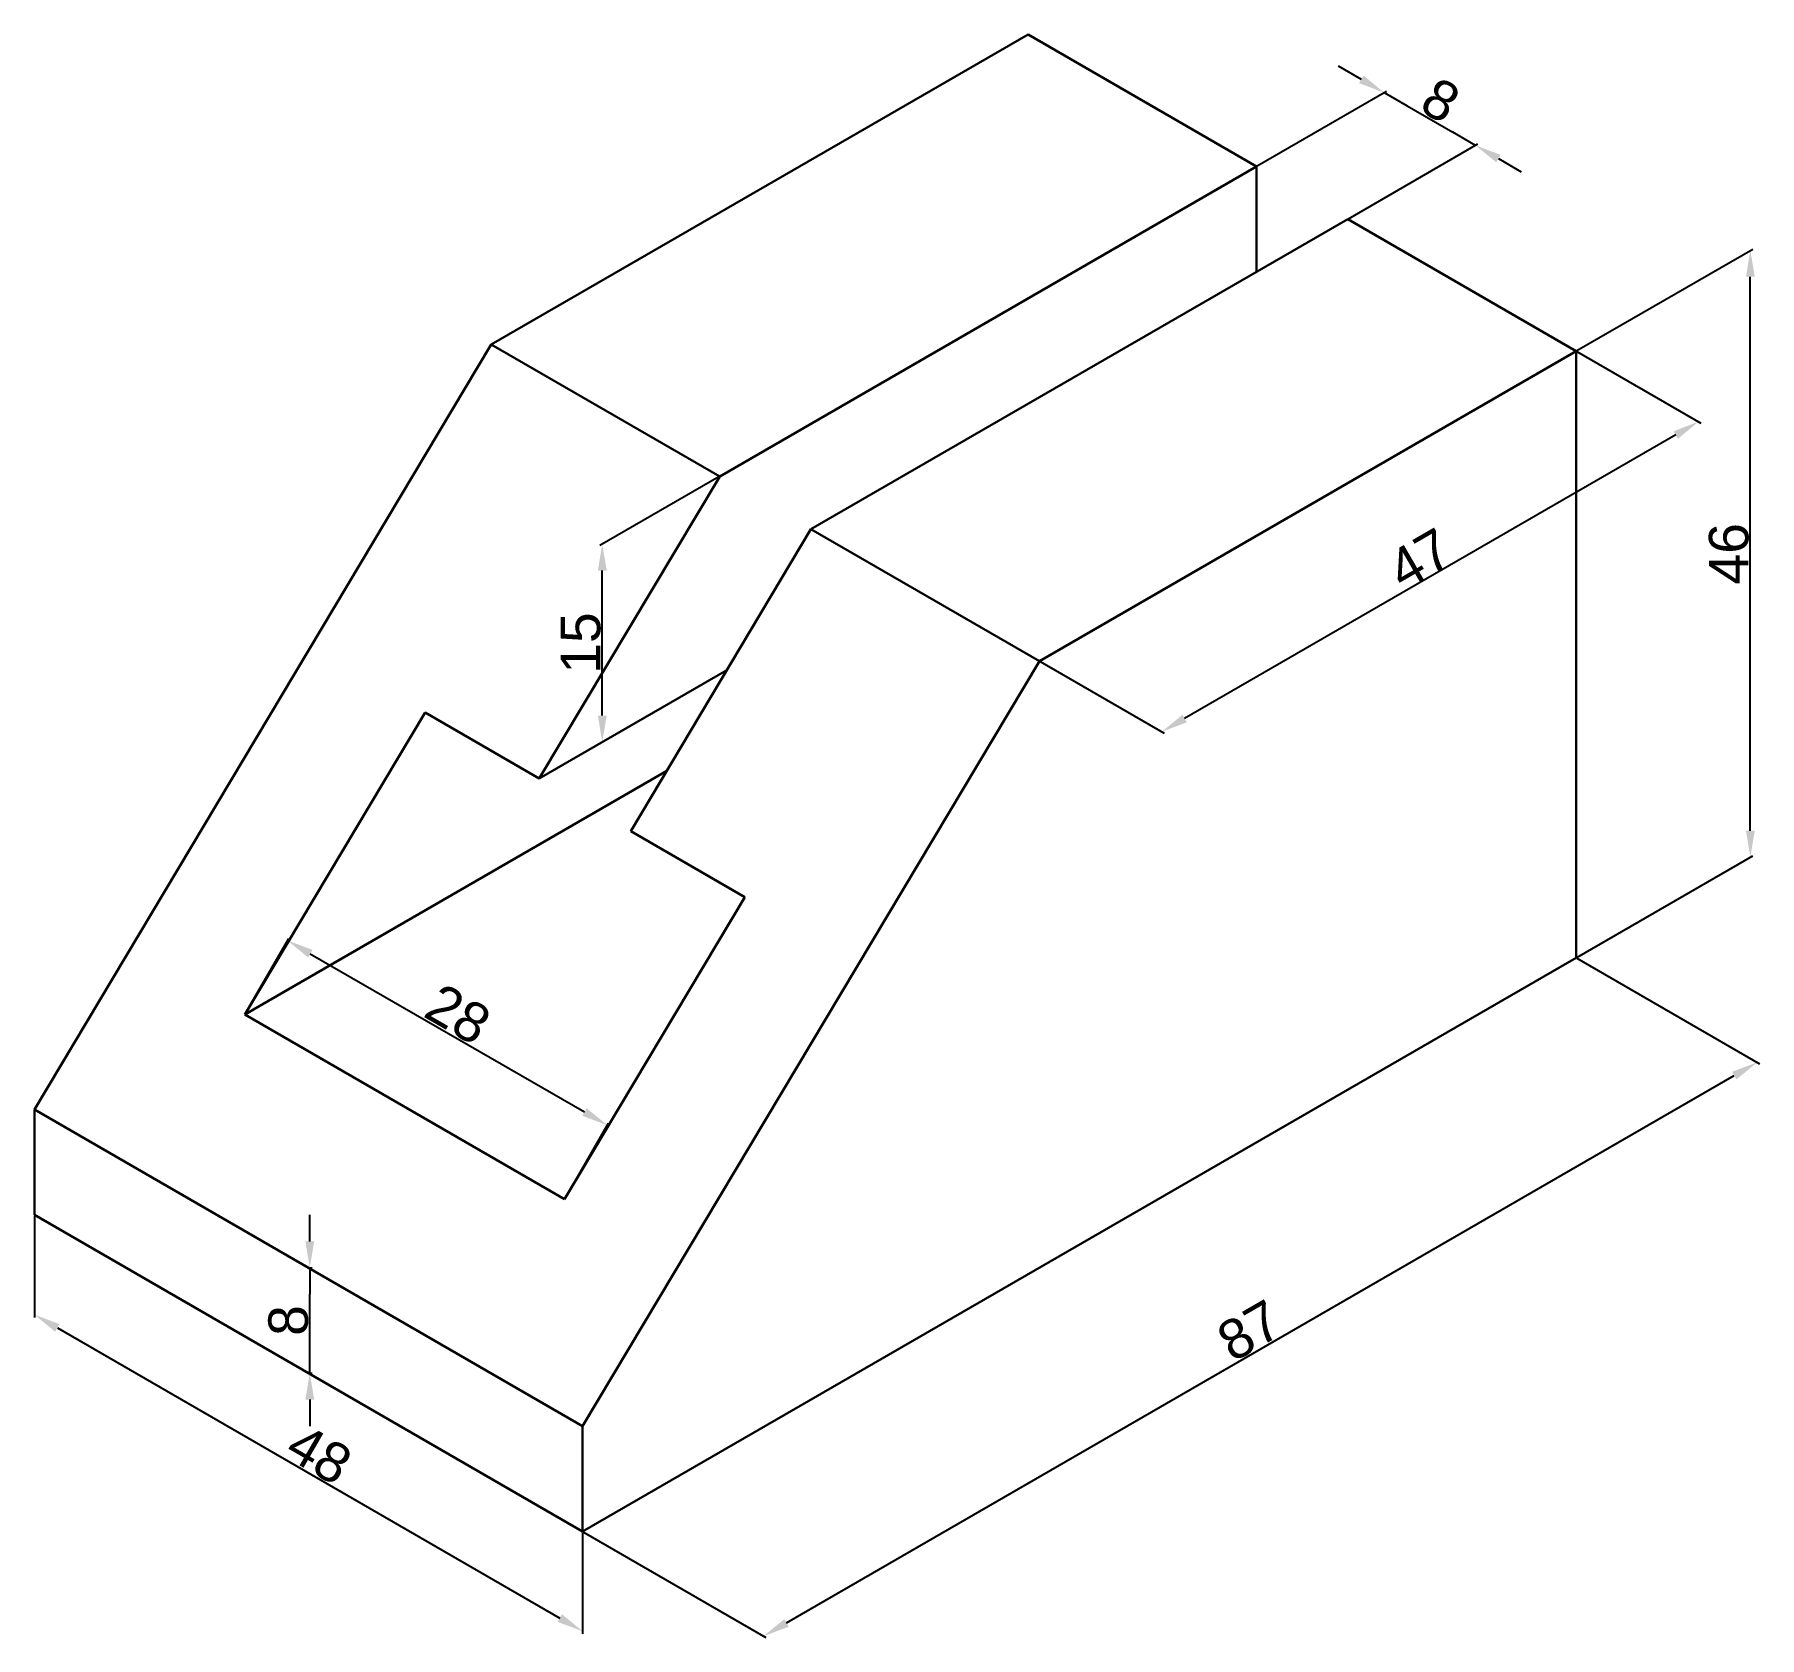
# Model space of a CAD drawing. Header units: millimetres. Extents: x 6 to 137, y -8 to 113.
import ezdxf

# ---------------------------------------------------------------- set-up
doc = ezdxf.new("R2010")
doc.units = ezdxf.units.MM
doc.header["$MEASUREMENT"] = 0
doc.layers.add('dim', color=7, linetype='Continuous', lineweight=25)
doc.layers.add('object', color=160, linetype='Continuous', lineweight=30)
doc.styles.get("Standard").update_dxf_attribs({"font": 'arial.ttf'})
doc.dimstyles.get("Standard").update_dxf_attribs({"dimtxt": 3, "dimasz": 2, "dimexe": 0.18, "dimexo": 0.0625, "dimgap": 0.09, "dimtad": 1, "dimtoh": 1, "dimdec": 0, "dimzin": 0, "dimdsep": 46, "dimtxsty": 'Standard', "dimcen": 0.09, "dimadec": 0, "dimazin": 0, "dimtfac": 1, "dimtdec": 0, "dimtmove": 0, "dimatfit": 3, "dimfxl": 1, "dimtolj": 1, "dimtzin": 0, "dimarcsym": 0})

# ---------------------------------------------------------------- blocks, each defined once
blk = doc.blocks.new('*D1')
at = {"layer": 'Defpoints', "color": 0, "transparency": 16777216}
for p in [(5.95, 23.63), (47.52, -0.37), (47.52, -7.93)]:
    blk.add_point(p, dxfattribs=at)
at = {"layer": 'dim', "color": 0, "lineweight": -2, "transparency": 16777216}
for p, q in [((5.95, 23.56), (5.95, 15.87)), ((7.69, 15.07), (45.79, -6.93)), ((47.52, -0.44), (47.52, -8.13))]:
    blk.add_line(p, q, dxfattribs=at)
at = {"layer": 'dim', "color": 0, "transparency": 16777216}
for points in [[(7.85, 15.36), (7.52, 14.78), (5.95, 16.07)], [(45.96, -6.64), (45.62, -7.22), (47.52, -7.93)]]:
    blk.add_solid(points, dxfattribs=at)
at = {"layer": 'dim', "color": 0, "transparency": 16777216, "insert": (27.55, 5.48), "char_height": 3, "attachment_point": 5, "rotation": 330}
blk.add_mtext('\\A1;48', dxfattribs=at)
blk = doc.blocks.new('*D2')
at = {"layer": 'Defpoints', "color": 0, "transparency": 16777216}
for p in [(122.87, 43.13), (136.6, 35.2), (47.52, -0.37)]:
    blk.add_point(p, dxfattribs=at)
at = {"layer": 'dim', "color": 0, "lineweight": -2, "transparency": 16777216}
for p, q in [((122.93, 43.09), (136.78, 35.1)), ((62.98, -7.3), (134.86, 34.2)), ((47.59, -0.41), (61.43, -8.4))]:
    blk.add_line(p, q, dxfattribs=at)
at = {"layer": 'dim', "color": 0, "transparency": 16777216}
for points in [[(134.7, 34.49), (135.03, 33.91), (136.6, 35.2)], [(62.82, -7.01), (63.15, -7.59), (61.25, -8.3)]]:
    blk.add_solid(points, dxfattribs=at)
at = {"layer": 'dim', "color": 0, "transparency": 16777216, "insert": (98.11, 14.86), "char_height": 3, "attachment_point": 5, "rotation": 30}
blk.add_mtext('\\A1;87', dxfattribs=at)
blk = doc.blocks.new('*D3')
at = {"layer": 'Defpoints', "color": 0, "transparency": 16777216}
for p in [(122.87, 89.13), (82.16, 65.63), (91.45, 60.27)]:
    blk.add_point(p, dxfattribs=at)
at = {"layer": 'dim', "color": 0, "lineweight": -2, "transparency": 16777216}
for p, q in [((122.93, 89.09), (132.33, 83.66)), ((130.42, 82.77), (93.18, 61.27)), ((82.23, 65.59), (91.63, 60.16))]:
    blk.add_line(p, q, dxfattribs=at)
at = {"layer": 'dim', "color": 0, "transparency": 16777216}
for points in [[(130.26, 83.05), (130.59, 82.48), (132.15, 83.77)], [(93.02, 61.55), (93.35, 60.98), (91.45, 60.27)]]:
    blk.add_solid(points, dxfattribs=at)
at = {"layer": 'dim', "color": 0, "transparency": 16777216, "insert": (111.01, 73.39), "char_height": 3, "attachment_point": 5, "rotation": 30}
blk.add_mtext('\\A1;47', dxfattribs=at)
blk = doc.blocks.new('*D4')
at = {"layer": 'Defpoints', "color": 0, "transparency": 16777216}
for p in [(136.08, 96.76), (122.87, 89.13), (122.87, 43.13)]:
    blk.add_point(p, dxfattribs=at)
at = {"layer": 'dim', "color": 0, "lineweight": -2, "transparency": 16777216}
for p, q in [((122.93, 89.16), (136.26, 96.86)), ((136.08, 52.76), (136.08, 94.76)), ((122.93, 43.16), (136.26, 50.86))]:
    blk.add_line(p, q, dxfattribs=at)
at = {"layer": 'dim', "color": 0, "transparency": 16777216}
for points in [[(135.75, 94.76), (136.42, 94.76), (136.08, 96.76)], [(135.75, 52.76), (136.42, 52.76), (136.08, 50.76)]]:
    blk.add_solid(points, dxfattribs=at)
at = {"layer": 'dim', "color": 0, "transparency": 16777216, "insert": (134.46, 73.76), "char_height": 3, "attachment_point": 5, "rotation": 90}
blk.add_mtext('\\A1;46', dxfattribs=at)
blk = doc.blocks.new('*D5')
at = {"layer": 'Defpoints', "color": 0, "transparency": 16777216}
for p in [(115.24, 104.72), (98.62, 103.13), (105.55, 99.13)]:
    blk.add_point(p, dxfattribs=at)
at = {"layer": 'dim', "color": 0, "lineweight": -2, "transparency": 16777216}
for p, q in [((106.58, 109.72), (104.85, 110.72)), ((98.68, 103.16), (108.49, 108.83)), ((108.31, 108.72), (110.05, 107.72)), ((110.05, 107.72), (113.51, 105.72)), ((105.61, 99.16), (115.42, 104.83)), ((115.24, 104.72), (113.51, 105.72)), ((116.97, 103.72), (118.71, 102.72))]:
    blk.add_line(p, q, dxfattribs=at)
at = {"layer": 'dim', "color": 0, "transparency": 16777216}
for points in [[(106.75, 110.01), (106.41, 109.44), (108.31, 108.72)], [(117.14, 104.01), (116.81, 103.44), (115.24, 104.72)]]:
    blk.add_solid(points, dxfattribs=at)
at = {"layer": 'dim', "color": 0, "transparency": 16777216, "insert": (112.59, 108.13), "char_height": 3, "attachment_point": 5, "rotation": 330}
blk.add_mtext('\\A1;8', dxfattribs=at)
blk = doc.blocks.new('*D6')
at = {"layer": 'Defpoints', "color": 0, "transparency": 16777216}
for p in [(57.92, 79.63), (49.01, 74.49), (57.92, 64.63)]:
    blk.add_point(p, dxfattribs=at)
at = {"layer": 'dim', "color": 0, "lineweight": -2, "transparency": 16777216}
for p, q in [((57.85, 79.59), (48.83, 74.38)), ((49.01, 61.49), (49.01, 72.49)), ((57.85, 64.59), (48.83, 59.38))]:
    blk.add_line(p, q, dxfattribs=at)
at = {"layer": 'dim', "color": 0, "transparency": 16777216}
for points in [[(48.68, 72.49), (49.35, 72.49), (49.01, 74.49)], [(48.68, 61.49), (49.35, 61.49), (49.01, 59.49)]]:
    blk.add_solid(points, dxfattribs=at)
at = {"layer": 'dim', "color": 0, "transparency": 16777216, "insert": (47.39, 66.99), "char_height": 3, "attachment_point": 5, "rotation": 90}
blk.add_mtext('\\A1;15', dxfattribs=at)
blk = doc.blocks.new('*D7')
at = {"layer": 'Defpoints', "color": 0, "transparency": 16777216}
for p in [(21.91, 38.84), (49.39, 30.44), (46.16, 24.84)]:
    blk.add_point(p, dxfattribs=at)
at = {"layer": 'dim', "color": 0, "lineweight": -2, "transparency": 16777216}
for p, q in [((21.94, 38.89), (25.23, 44.6)), ((26.87, 43.44), (47.66, 31.44)), ((46.19, 24.89), (49.48, 30.6))]:
    blk.add_line(p, q, dxfattribs=at)
at = {"layer": 'dim', "color": 0, "transparency": 16777216}
for points in [[(27.04, 43.73), (26.71, 43.15), (25.14, 44.44)], [(47.83, 31.73), (47.49, 31.15), (49.39, 30.44)]]:
    blk.add_solid(points, dxfattribs=at)
at = {"layer": 'dim', "color": 0, "transparency": 16777216, "insert": (38.08, 38.85), "char_height": 3, "attachment_point": 5, "rotation": 330}
blk.add_mtext('\\A1;28', dxfattribs=at)
blk = doc.blocks.new('*D8')
at = {"layer": 'Defpoints', "color": 0, "transparency": 16777216}
for p in [(26.74, 19.63), (26.83, 19.63), (26.74, 11.63)]:
    blk.add_point(p, dxfattribs=at)
at = {"layer": 'dim', "color": 0, "lineweight": -2, "transparency": 16777216}
for p, q in [((26.83, 21.63), (26.83, 23.63)), ((26.8, 19.63), (27.01, 19.63)), ((26.83, 19.63), (26.83, 17.63)), ((26.83, 13.63), (26.83, 17.63)), ((26.83, 11.63), (26.83, 13.63)), ((26.8, 11.63), (27.01, 11.63)), ((26.83, 9.63), (26.83, 7.63))]:
    blk.add_line(p, q, dxfattribs=at)
at = {"layer": 'dim', "color": 0, "transparency": 16777216}
for points in [[(26.5, 21.63), (27.17, 21.63), (26.83, 19.63)], [(26.5, 9.63), (27.17, 9.63), (26.83, 11.63)]]:
    blk.add_solid(points, dxfattribs=at)
at = {"layer": 'dim', "color": 0, "transparency": 16777216, "insert": (25.21, 15.63), "char_height": 3, "attachment_point": 5, "rotation": 90}
blk.add_mtext('\\A1;8', dxfattribs=at)

msp = doc.modelspace()

# ---------------------------------------------------------------- linework, layer by layer
at = {"layer": 'object'}
for p, q in [((81.3, 113.13), (98.62, 103.13)), ((98.62, 103.13), (57.92, 79.63)), ((98.62, 95.13), (98.62, 103.13)), ((105.55, 99.13), (64.84, 75.63)), ((122.87, 89.13), (105.55, 99.13)), ((40.59, 89.63), (57.92, 79.63)), ((122.87, 43.13), (122.87, 89.13)), ((44.24, 56.73), (57.92, 79.63)), ((51.17, 52.73), (64.84, 75.63)), ((64.84, 75.63), (82.16, 65.63)), ((44.24, 56.73), (58.46, 64.94)), ((35.58, 61.73), (21.91, 38.84)), ((35.58, 61.73), (44.24, 56.73)), ((21.91, 38.84), (53.9, 57.31)), ((51.17, 52.73), (59.83, 47.73)), ((46.16, 24.84), (59.83, 47.73)), ((47.52, -0.37), (122.87, 43.13)), ((21.91, 38.84), (46.16, 24.84)), ((47.52, 7.63), (5.95, 31.63)), ((5.95, 31.63), (5.95, 23.63)), ((5.95, 23.63), (47.52, -0.37)), ((47.52, -0.37), (47.52, 7.63))]:
    msp.add_line(p, q, dxfattribs=at)
for points in [[(81.3, 113.13), (40.59, 89.63), (5.95, 31.63)], [(122.87, 89.13), (82.16, 65.63), (47.52, 7.63)]]:
    msp.add_lwpolyline(points, dxfattribs=at)

# ---------------------------------------------------------------- dimensions: what is measured, and where the dimension line sits
at = {"layer": 'dim'}
for p1, p2, distance, picture, middle in [((98.62, 103.13), (105.55, 99.13), 9.69, '*D5', (112.59, 108.13)), ((122.87, 89.13), (82.16, 65.63), 9.29, '*D3', (111.01, 73.39)), ((21.91, 38.84), (46.16, 24.84), 6.47, '*D7', (38.08, 38.85)), ((47.52, -0.37), (122.87, 43.13), -13.73, '*D2', (98.11, 14.86)), ((5.95, 23.63), (47.52, -0.37), -6.54, '*D1', (27.55, 5.48))]:
    dim = msp.add_aligned_dim(p1=p1, p2=p2, distance=distance, dimstyle='Standard', dxfattribs=at)
    dim.commit()
    dim.dimension.update_dxf_attribs({"geometry": picture, "text_midpoint": middle})
for base, p1, p2, picture, middle in [((136.08, 96.76), (122.87, 43.13), (122.87, 89.13), '*D4', (134.46, 73.76)), ((49.01, 74.49), (57.92, 64.63), (57.92, 79.63), '*D6', (47.39, 66.99))]:
    dim = msp.add_linear_dim(base=base, p1=p1, p2=p2, angle=90, dimstyle='Standard', dxfattribs=at)
    dim.commit()
    dim.dimension.update_dxf_attribs({"geometry": picture, "text_midpoint": middle})
dim = msp.add_linear_dim(base=(26.83, 19.63), p1=(26.74, 11.63), p2=(26.74, 19.63), angle=90, dimstyle='Standard', dxfattribs=at)
dim.commit()
dim.dimension.update_dxf_attribs({"geometry": '*D8', "text_midpoint": (26.83, 15.63), "dimtype": 160})

doc.saveas('drawing.dxf')
